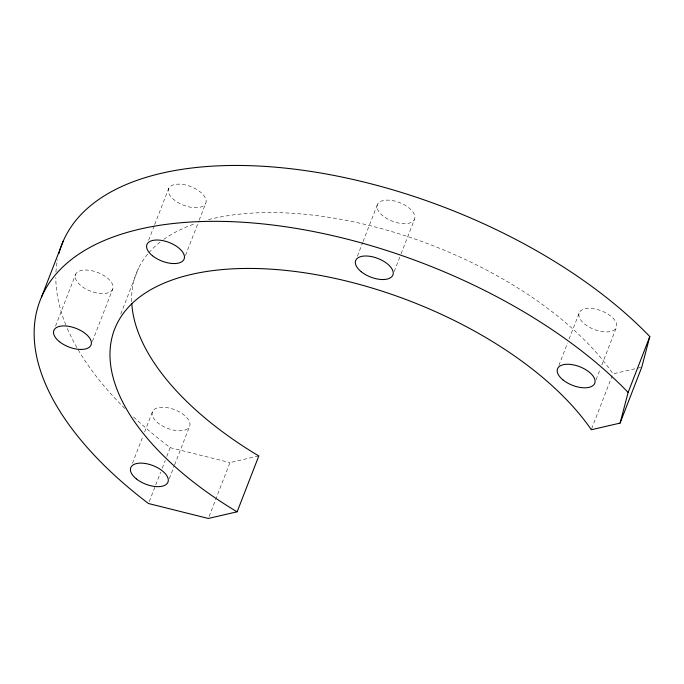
<?xml version="1.0" encoding="UTF-8"?>
<svg xmlns="http://www.w3.org/2000/svg" width="684" height="684" viewBox="0 0 684 684"><rect width="100%" height="100%" fill="white"/><g stroke="black" fill="none" stroke-linecap="round" stroke-linejoin="round"><path stroke-width="0.51" stroke-dasharray="3.42 2.56" d="M55.541 326.14L75.693 274.181M92.408 341.384L112.561 289.435A19.964 9.978 21.2 0 0 88.749 270.223A19.964 9.978 21.2 0 0 81.071 285.767A19.964 9.978 21.2 0 0 112.561 289.435M148.616 240.238L154.319 225.54M154.704 224.557L168.768 188.288M120.794 313.99L138.664 267.914M185.484 255.491L198.787 221.18M199.172 220.205L205.636 203.541A19.964 9.978 21.2 0 0 181.824 184.329A19.964 9.978 21.2 0 0 174.146 199.873A19.964 9.978 21.2 0 0 205.636 203.541M132.448 463.35L143.093 435.905M144.615 431.98L152.6 411.392M149.274 501.569L155.353 485.888M155.738 484.905L160.68 472.165M162.202 468.241L165.246 460.4M166.759 456.476L170.188 447.652A346.01 173.001 21.2 0 1 132.337 415.778M169.316 478.603L174.258 465.855M174.634 464.872L189.468 426.645A19.964 9.978 21.2 0 0 165.656 407.433A19.964 9.978 21.2 0 0 157.978 422.977A19.964 9.978 21.2 0 0 189.468 426.645M209.082 516.505L229.995 462.589L258.826 455.912M357.373 256.218L362.7 242.495M363.076 241.512L377.525 204.268M394.24 271.471L400.704 254.807M401.081 253.824L414.393 219.521A19.964 9.978 21.2 0 0 390.581 200.309A19.964 9.978 21.2 0 0 382.903 215.853A19.964 9.978 21.2 0 0 414.393 219.521M558.854 365.47L567.592 342.923M569.114 339.007L579.382 312.537M596.097 379.74L600.278 368.958M601.8 365.034L616.25 327.79A19.964 9.978 21.2 0 0 592.438 308.578A19.964 9.978 21.2 0 0 584.76 324.122A19.964 9.978 21.2 0 0 616.25 327.79M591.634 428.782L612.163 375.849M640.72 367.445L612.924 373.883L611.906 372.267A266.161 133.081 21.2 0 0 207.637 219.872M170.188 447.652L229.995 462.589M124.813 408.485A346.01 173.001 21.2 0 1 77.446 348.524M76.924 347.609A346.01 173.001 21.2 0 1 66.237 325.875M65.844 324.926A346.01 173.001 21.2 0 1 55.823 277.482M55.96 272.147A346.01 173.001 21.2 0 1 57.465 259.715M131.704 301.644A266.161 133.081 21.2 0 1 148.257 253.431M148.941 252.635A266.161 133.081 21.2 0 1 160.389 241.888M163.767 239.374A266.161 133.081 21.2 0 1 195.547 223.514"/><path stroke-width="1.03" d="M131.815 303.79A266.161 133.081 21.2 0 0 256.509 454.595L258.826 455.912L237.151 511.786L234.834 510.469A266.161 133.081 21.2 0 1 191.255 274.438A266.161 133.081 21.2 0 1 590.232 428.141L591.25 429.766L620.08 423.088L628.126 392.436L649.8 336.562A346.01 173.001 21.2 0 0 303.884 170.401A346.01 173.001 21.2 0 0 58.833 253.704M649.8 336.562L641.754 367.205L620.08 423.088M41.51 297.053L63.185 241.178M237.151 511.786L208.321 518.463L148.513 503.527A346.01 173.001 21.2 0 1 139.801 229.131A346.01 173.001 21.2 0 1 628.126 392.436M563.086 379.996A19.964 9.978 21.2 0 0 594.576 383.664A19.964 9.978 21.2 0 0 570.764 364.452A19.964 9.978 21.2 0 0 563.086 379.996M361.229 271.728A19.964 9.978 21.2 0 0 392.719 275.396A19.964 9.978 21.2 0 0 368.907 256.184A19.964 9.978 21.2 0 0 361.229 271.728M152.472 255.748A19.964 9.978 21.2 0 0 183.962 259.416A19.964 9.978 21.2 0 0 160.15 240.204A19.964 9.978 21.2 0 0 152.472 255.748M59.397 341.641A19.964 9.978 21.2 0 0 90.886 345.309A19.964 9.978 21.2 0 0 67.075 326.097A19.964 9.978 21.2 0 0 59.397 341.641M136.304 478.851A19.964 9.978 21.2 0 0 167.794 482.519A19.964 9.978 21.2 0 0 143.982 463.307A19.964 9.978 21.2 0 0 136.304 478.851"/></g></svg>
